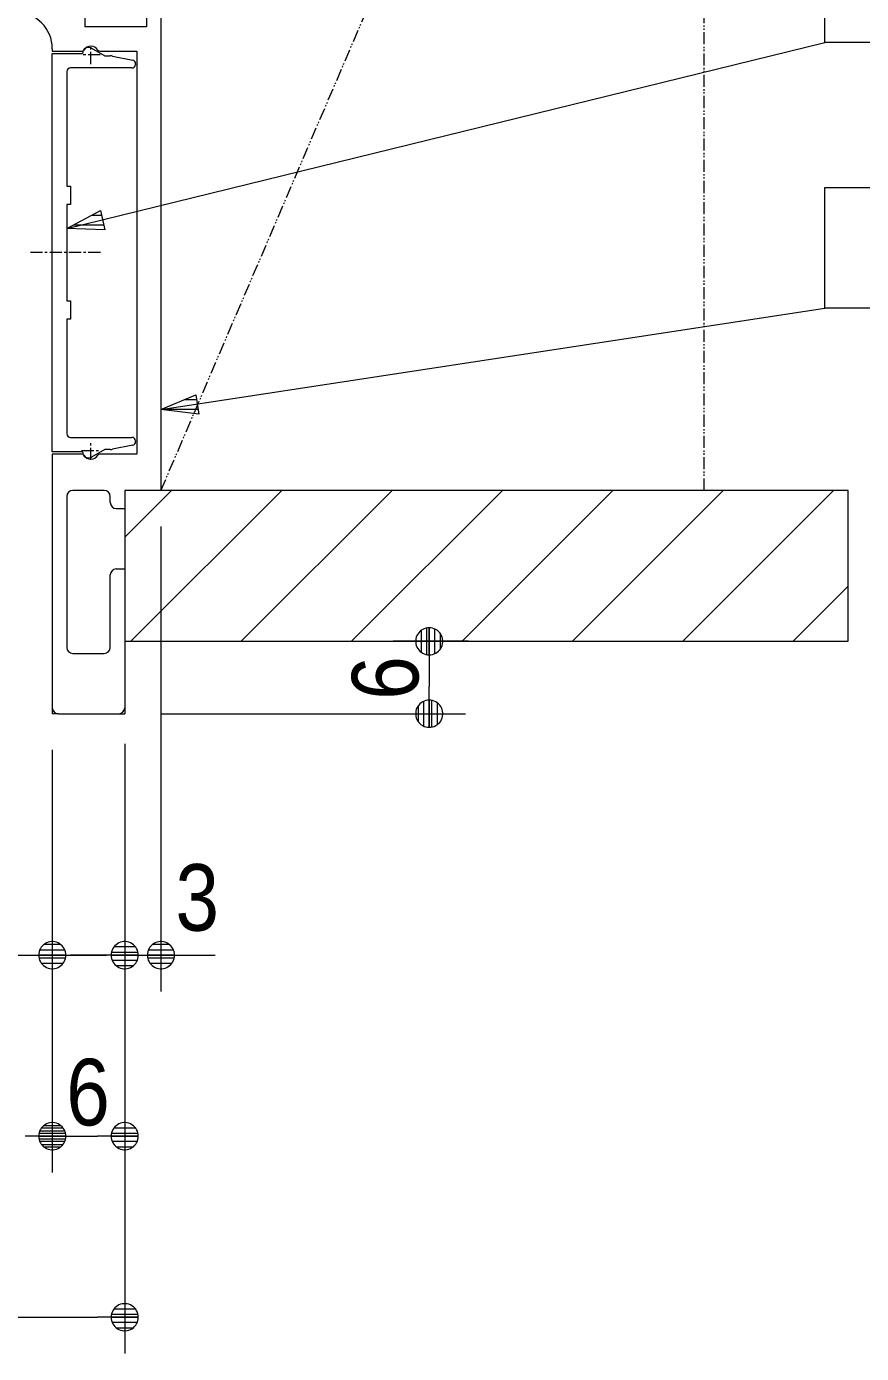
# Model space of a CAD drawing. Units: millimetres, scale not verified. Extents: x -4547 to 4547, y -2284 to 2284.
# Drawn here: x -1646 to -1300, y 677 to 1227 of the extents above; entities that cross this region are included whole.
import ezdxf
from ezdxf.enums import TextEntityAlignment as Align

# ---------------------------------------------------------------- set-up
doc = ezdxf.new("R2010")
doc.units = ezdxf.units.MM
doc.header["$LTSCALE"] = 20
for name, pattern in [('CHAIN1', [8, 5, -1, 1, -1]), ('DASHED1', [1.8, 1.2, -0.6]), ('DOUBLE_CHAIN1', [8.8, 5, -1, 0.6, -0.6, 0.6, -1])]:
    doc.linetypes.add(name, pattern=pattern)
for name, color, linetype, lineweight in [('0-0_3一般', 7, 'Continuous', 9), ('0-1_2寸法-2', 7, 'Continuous', 9), ('0-2_0', 7, 'Continuous', 9), ('0-3_2寸法-1', 7, 'Continuous', 9), ('0-4_2寸法-3', 7, 'Continuous', 9)]:
    doc.layers.add(name, color=color, linetype=linetype, lineweight=lineweight)
doc.styles.add('ＭＳ Ｐゴシック', font='')
doc.styles.get('ＭＳ Ｐゴシック').set_extended_font_data('MS PGothic')

# ---------------------------------------------------------------- blocks, each defined once
blk = doc.blocks.new('_Dot')
at = {"layer": '0-2_0'}
for p, q in [((-10, 0), (-20, 0)), ((9.78, 2), (-9.78, 2)), ((7.99, 6), (-7.99, 6)), ((9.16, -3.98), (-9.16, -3.98)), ((6, -7.98), (-6, -7.98))]:
    blk.add_line(p, q, dxfattribs=at)
for points in [[(10, 0), (9.92, 1.25), (9.69, 2.49), (9.3, 3.68), (8.76, 4.82), (8.09, 5.88), (7.29, 6.85), (6.37, 7.71), (5.36, 8.44), (4.26, 9.05), (3.09, 9.51), (1.87, 9.82), (0.63, 9.98), (-0.63, 9.98), (-1.87, 9.82), (-3.09, 9.51), (-4.26, 9.05), (-5.36, 8.44), (-6.37, 7.71), (-7.29, 6.85), (-8.09, 5.88), (-8.76, 4.82), (-9.3, 3.68), (-9.69, 2.49), (-9.92, 1.25), (-10, 0), (0, 0)], [(-10, 0), (-9.92, -1.25), (-9.69, -2.49), (-9.3, -3.68), (-8.76, -4.82), (-8.09, -5.88), (-7.29, -6.85), (-6.37, -7.71), (-5.36, -8.44), (-4.26, -9.05), (-3.09, -9.51), (-1.87, -9.82), (-0.63, -9.98), (0.63, -9.98), (1.87, -9.82), (3.09, -9.51), (4.26, -9.05), (5.36, -8.44), (6.37, -7.71), (7.29, -6.85), (8.09, -5.88), (8.76, -4.82), (9.3, -3.68), (9.69, -2.49), (9.92, -1.25), (10, 0), (0, 0)]]:
    blk.add_lwpolyline(points, close=True, dxfattribs=at)
blk = doc.blocks.new('グループ-67')
at = {"layer": '0-0_3一般', "linetype": 'DOUBLE_CHAIN1'}
for p, q in [((-5000, 20690), (-500, 31190)), ((-500, 20690), (-500, 31190)), ((693.9, 20690), (-5300, 20690)), ((-5300, 20690), (-5300, 19440)), ((-5300, 19440), (693.9, 19440))]:
    blk.add_line(p, q, dxfattribs=at)
at = {"layer": '0-0_3一般'}
for p, q in [((-5300, 20303.2), (-4913.2, 20690)), ((-5248.8, 19440), (-3998.8, 20690)), ((-4334.4, 19440), (-3084.4, 20690)), ((-3420, 19440), (-2170, 20690)), ((-2505.6, 19440), (-1255.6, 20690)), ((-1591.2, 19440), (-341.2, 20690)), ((-676.8, 19440), (573.2, 20690)), ((237.6, 19440), (693.9, 19896.3))]:
    blk.add_line(p, q, dxfattribs=at)
blk.add_lwpolyline([(693.9, 20690), (-5300, 20690), (-5300, 19440), (693.9, 19440)], close=True, dxfattribs=at)
blk = doc.blocks.new('グループ-69')
at = {"layer": '0-0_3一般'}
for p, q in [((-5900, 24310), (-5650, 24310)), ((-5900, 21010), (-5900, 24310)), ((-5575, 24353.3), (-5465.4, 24290)), ((-5240, 24190), (-5750, 24190)), ((-5465.4, 24290), (-5419.9, 24290)), ((-5400.3, 24288.1), (-5234.1, 24254.8)), ((-5210, 24225.4), (-5210, 24220)), ((-5780, 24160), (-5780, 23210)), ((-5780, 23210), (-5750, 23210)), ((-5750, 23210), (-5750, 23060)), ((-5780, 23060), (-5780, 22260)), ((-5750, 23060), (-5780, 23060)), ((-5780, 22260), (-5750, 22260)), ((-5750, 22260), (-5750, 22110)), ((-5780, 22110), (-5780, 21160)), ((-5750, 22110), (-5780, 22110)), ((-5750, 21130), (-5240, 21130)), ((-5650, 21010), (-5900, 21010)), ((-5465.4, 21030), (-5575, 20966.7)), ((-5419.9, 21030), (-5465.4, 21030)), ((-5234.1, 21065.2), (-5400.3, 21031.9)), ((-5210, 21100), (-5210, 21094.6))]:
    blk.add_line(p, q, dxfattribs=at)
at = {"layer": '0-0_3一般', "linetype": 'CHAIN1'}
blk.add_line((-5501.8, 22660), (-6101.8, 22660), dxfattribs=at)
at = {"layer": '0-0_3一般'}
for centre, radius, start, end in [((-5600, 24310), 50, 60, 180), ((-5750, 24160), 30, 90, 180), ((-5419.9, 24190), 100, 78.69007, 90), ((-5240, 24220), 30, 270, 0), ((-5240, 24225.4), 30, 0, 78.69007), ((-5750, 21160), 30, 180, 270), ((-5240, 21100), 30, 0, 90), ((-5600, 21010), 50, 180, 300), ((-5419.9, 21130), 100, 270, 281.30993), ((-5240, 21094.6), 30, 281.30993, 0)]:
    blk.add_arc(centre, radius, start, end, dxfattribs=at)
blk = doc.blocks.new('グループ-72')
at = {"layer": '0-0_3一般', "linetype": 'DOUBLE_CHAIN1'}
for p, q in [((-7150, 26040), (-7100, 26040)), ((-7150, 26040), (-7150, 25990)), ((-5000, 25785), (-5120, 25785)), ((-5880, 25585), (-5630, 25585)), ((-5630, 25185), (-5880, 25185)), ((-5120, 24985), (-5000, 24985)), ((-7150, 24700), (-7150, 24650)), ((-7100, 24650), (-7150, 24650)), ((-5900, 18890), (-5900, 18840)), ((-5850, 18840), (-5900, 18840)), ((-5350, 18840), (-5300, 18840)), ((-5300, 18890), (-5300, 18840))]:
    blk.add_line(p, q, dxfattribs=at)
at = {"layer": '0-0_3一般'}
for p, q in [((-7150, 24700), (-7150, 25990)), ((-7100, 26040), (-5000, 26040)), ((-5000, 26040), (-5000, 20690)), ((-6520, 25920), (-7030, 25920)), ((-7030, 25920), (-7030, 24850)), ((-6520, 25920), (-6520, 25770)), ((-5880, 25920), (-6400, 25920)), ((-6400, 25770), (-6400, 25920)), ((-5880, 25920), (-5880, 24850)), ((-5630, 25920), (-5630, 24530)), ((-5120, 25920), (-5630, 25920)), ((-6470, 25720), (-6450, 25720)), ((-6520, 25000), (-6520, 24850)), ((-6450, 25050), (-6470, 25050)), ((-6400, 24850), (-6400, 25000)), ((-6520, 24850), (-7030, 24850)), ((-5880, 24850), (-6400, 24850)), ((-7100, 24650), (-6200, 24650)), ((-5900, 24350), (-5900, 24330)), ((-5900, 24330), (-5654.8, 24330)), ((-5900, 20990), (-5900, 18890)), ((-5654.8, 20990), (-5900, 20990)), ((-5470, 20690), (-5730, 20690)), ((-5780, 20640), (-5780, 19390)), ((-5420, 20590), (-5420, 20640)), ((-5370, 20540), (-5300, 20540)), ((-5370, 20040), (-5300, 20040)), ((-5300, 20040), (-5300, 18890)), ((-5420, 19390), (-5420, 19990)), ((-5730, 19340), (-5470, 19340)), ((-5850, 18840), (-5350, 18840))]:
    blk.add_line(p, q, dxfattribs=at)
at = {"layer": '0-0_3一般', "linetype": 'DASHED1'}
blk.add_line((-5000, 24985), (-5000, 25785), dxfattribs=at)
at = {"layer": '0-0_3一般', "linetype": 'CHAIN1'}
for p, q in [((-5503, 24300), (-5657, 24300)), ((-5580, 24223), (-5580, 24377)), ((-5657, 21020), (-5503, 21020)), ((-5580, 20943), (-5580, 21097))]:
    blk.add_line(p, q, dxfattribs=at)
at = {"layer": '0-0_3一般'}
for points in [[(-5120, 25920), (-5120, 24530), (-5630, 24530)], [(-5505.2, 24330), (-5200, 24330), (-5200, 20990), (-5505.2, 20990)], [(-5000, 20690), (-5300, 20690), (-5300, 20540)]]:
    blk.add_lwpolyline(points, dxfattribs=at)
for centre, radius, start, end in [((-7100, 25990), 50, 90, 180), ((-6470, 25770), 50, 180, 270), ((-6450, 25770), 50, 270, 0), ((-6470, 25000), 50, 90, 180), ((-6450, 25000), 50, 0, 90), ((-7100, 24700), 50, 180, 270), ((-6200, 24350), 300, 0, 90), ((-5654.8, 24350), 20, 270, 326.25101), ((-5580, 24300), 70, 90, 146.25101), ((-5580, 24300), 70, 33.74899, 90), ((-5505.2, 24350), 20, 213.74899, 270), ((-5654.8, 20970), 20, 33.74899, 90), ((-5580, 21020), 70, 213.74899, 270), ((-5580, 21020), 70, 270, 326.25101), ((-5505.2, 20970), 20, 90, 146.25101), ((-5730, 20640), 50, 90, 180), ((-5470, 20640), 50, 0, 90), ((-5370, 20590), 50, 180, 270), ((-5370, 19990), 50, 90, 180), ((-5730, 19390), 50, 180, 270), ((-5470, 19390), 50, 270, 0), ((-5850, 18890), 50, 180, 270), ((-5350, 18890), 50, 270, 0)]:
    blk.add_arc(centre, radius, start, end, dxfattribs=at)
blk = doc.blocks.new('グループ-75')
at = {"layer": '0-0_3一般'}
for name in ['グループ-67', 'グループ-72', 'グループ-69']:
    blk.add_blockref(name, (0, 0), dxfattribs=at)
blk = doc.blocks.new('グループ-82')
at = {"layer": '0-0_3一般'}
blk.add_blockref('グループ-75', (0, 0), dxfattribs=at)

msp = doc.modelspace()

# ---------------------------------------------------------------- linework, layer by layer
at = {"layer": '0-1_2寸法-2'}
for p, q in [((-1590.62, 1019.5), (-1590.62, 827)), ((-1605.62, 929.5), (-1605.62, 827)), ((-1635.63, 927), (-1635.63, 827)), ((-1660.63, 842), (-1635.63, 842)), ((-1616.88, 842), (-1628.14, 842)), ((-1624.37, 842), (-1613.11, 842)), ((-1605.62, 842), (-1590.62, 842)), ((-1579.37, 842), (-1568.11, 842))]:
    msp.add_line(p, q, dxfattribs=at)
at = {"layer": '0-3_2寸法-1'}
for p, q in [((-1463.28, 972), (-1494.48, 972)), ((-1479.48, 960.74), (-1479.48, 953.26)), ((-1590.63, 942), (-1464.48, 942)), ((-1635.63, 927), (-1635.63, 752)), ((-1605.63, 927), (-1605.63, 752)), ((-1635.63, 827), (-1635.63, 752)), ((-1624.37, 767), (-1616.88, 767)), ((-1605.63, 752), (-1605.63, 677)), ((-3456.87, 692), (-1616.88, 692))]:
    msp.add_line(p, q, dxfattribs=at)
at = {"layer": '0-4_2寸法-3'}
for p, q in [((-1629.63, 1143), (-1315.62, 1220)), ((-1614.33, 1144.45), (-1626.9, 1144.45)), ((-1615.25, 1148.45), (-1619.38, 1148.45)), ((-1590.62, 1068), (-1315.62, 1110)), ((-1575.82, 1072.08), (-1581.02, 1072.08)), ((-1575.25, 1068.08), (-1590.44, 1068.08))]:
    msp.add_line(p, q, dxfattribs=at)
for points in [[(-935.9, 1220), (-1315.63, 1220), (-1315.63, 1270), (-935.9, 1270)], [(-964.98, 1110), (-1315.63, 1110), (-1315.63, 1160), (-964.98, 1160)], [(-1613.87, 1142.45), (-1629.63, 1143), (-1615.7, 1150.4)], [(-1613.87, 1142.45), (-1629.63, 1143), (-1615.7, 1150.4)], [(-1574.97, 1066.08), (-1590.62, 1068), (-1576.11, 1074.16)], [(-1574.97, 1066.08), (-1590.62, 1068), (-1576.11, 1074.16)]]:
    msp.add_lwpolyline(points, close=True, dxfattribs=at)

# ---------------------------------------------------------------- block references
at = {"layer": '0-0_3一般', "xscale": 0.05, "yscale": 0.05}
msp.add_blockref('グループ-82', (-1340.62, 0), dxfattribs=at)
at = {"layer": '0-1_2寸法-2', "xscale": 0.5627563, "yscale": 0.5627563, "rotation": 180}
for p in [(-1635.63, 842), (-1590.62, 842)]:
    msp.add_blockref('_Dot', p, dxfattribs=at)
at = {"layer": '0-1_2寸法-2', "xscale": 0.5627563, "yscale": 0.5627563}
msp.add_blockref('_Dot', (-1605.62, 842), dxfattribs=at)
at = {"layer": '0-3_2寸法-1', "xscale": 0.5627563, "yscale": 0.5627563}
for p, rotation in [((-1479.48, 972), 90), ((-1479.48, 942), 270), ((-1635.63, 767), 180)]:
    msp.add_blockref('_Dot', p, dxfattribs=dict(at, rotation=rotation))
for p in [(-1635.63, 767), (-1605.63, 767), (-1605.63, 692)]:
    msp.add_blockref('_Dot', p, dxfattribs=at)

# ---------------------------------------------------------------- texts
at = {"layer": '0-1_2寸法-2', "style": 'ＭＳ Ｐゴシック', "width": 0.9}
msp.add_text('3', height=27.57, dxfattribs=at).set_placement((-1584.61, 843.86), align=Align.BOTTOM_LEFT)
at = {"layer": '0-3_2寸法-1', "style": 'ＭＳ Ｐゴシック', "width": 0.9}
msp.add_text('6', height=27.57, rotation=90, dxfattribs=at).set_placement((-1475.69, 947.78), align=Align.BOTTOM_LEFT)
msp.add_text('6', height=27.57, dxfattribs=at).set_placement((-1629.85, 763.21), align=Align.BOTTOM_LEFT)

doc.saveas('drawing.dxf')
